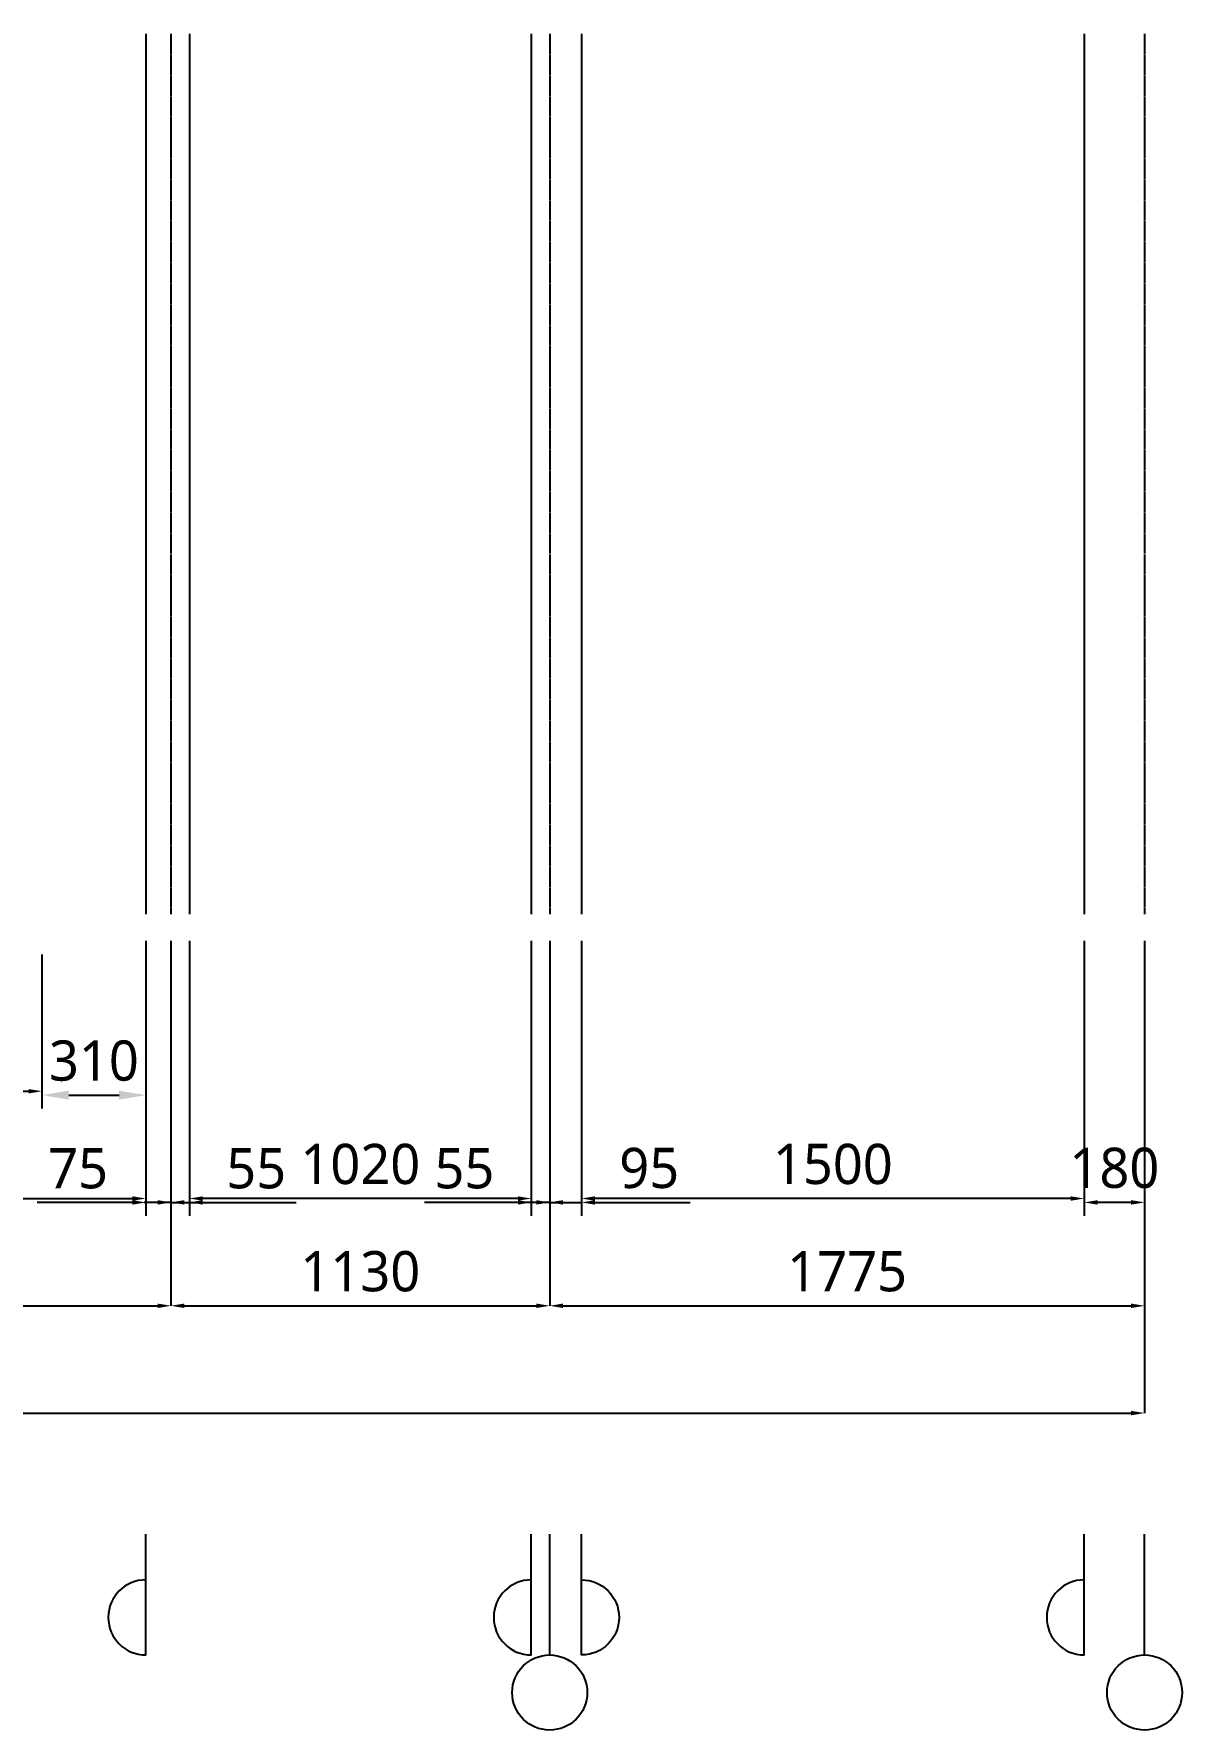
# Model space of a CAD drawing. Extents: x -137 to 14337, y 20899 to 40513.
# Drawn here: x 7458 to 10884, y 20899 to 25959 of the extents above; entities that cross this region are included whole.
import ezdxf

# ---------------------------------------------------------------- set-up
doc = ezdxf.new("R2010")
doc.units = 0
doc.header["$MEASUREMENT"] = 0
doc.linetypes.add('UP-LT-1', pattern=[62, 60, -1, 0, -1])
for name, color, linetype in [('54B_A-CEN', 1, 'UP-LT-1'), ('54B_A-MC', 171, 'Continuous'), ('54B_AA-AXIS-BUBL', 7, 'Continuous'), ('54B_AA-XXXX-DIMS', 7, 'Continuous'), ('54B_DIM', 7, 'Continuous')]:
    doc.layers.add(name, color=color, linetype=linetype)
doc.styles.add('UP-A31-REDRAW', font='malgun.ttf')
doc.dimstyles.new('ISO-25', dxfattribs={"dimtxt": 2.5, "dimasz": 2.5, "dimexe": 1.25, "dimexo": 0.625, "dimtad": 1, "dimdsep": 46, "dimtxsty": 'Standard', "dimcen": 2.5, "dimadec": 0, "dimazin": 0, "dimtfac": 1, "dimtmove": 0, "dimatfit": 3, "dimfxl": 1, "dimarcsym": 0})

# ---------------------------------------------------------------- blocks, each defined once
blk = doc.blocks.new('*D24')
at = {"layer": '54B_DIM', "color": 7, "lineweight": -2, "transparency": 16777216}
for p, q in [((5931.5, 23252.8), (5931.5, 22164.5)), ((7866.5, 23252.8), (7866.5, 22164.5)), ((5971.5, 22164.5), (7826.5, 22164.5))]:
    blk.add_line(p, q, dxfattribs=at)
at = {"layer": '54B_DIM', "color": 7, "transparency": 16777216}
for points in [[(5971.5, 22171.1), (5971.5, 22157.8), (5931.5, 22164.5)], [(7826.5, 22171.1), (7826.5, 22157.8), (7866.5, 22164.5)]]:
    blk.add_solid(points, dxfattribs=at)
at = {"layer": 'Defpoints', "color": 0, "transparency": 16777216}
for p in [(5931.5, 23332.8, 0), (7866.5, 23332.8), (7866.5, 22164.5)]:
    blk.add_point(p, dxfattribs=at)
at = {"layer": '54B_DIM', "color": 3, "transparency": 16777216, "insert": (6899, 22266.8), "char_height": 120, "attachment_point": 5, "style": 'UP-A31-REDRAW'}
blk.add_mtext('1935', dxfattribs=at)
blk = doc.blocks.new('*D25')
at = {"layer": '54B_DIM', "color": 7, "lineweight": -2, "transparency": 16777216}
for p, q in [((7866.5, 23252.8), (7866.5, 22164.5)), ((8996.5, 23252.8), (8996.5, 22164.5)), ((7906.5, 22164.5), (8956.5, 22164.5))]:
    blk.add_line(p, q, dxfattribs=at)
at = {"layer": '54B_DIM', "color": 7, "transparency": 16777216}
for points in [[(7906.5, 22171.1), (7906.5, 22157.8), (7866.5, 22164.5)], [(8956.5, 22171.1), (8956.5, 22157.8), (8996.5, 22164.5)]]:
    blk.add_solid(points, dxfattribs=at)
at = {"layer": 'Defpoints', "color": 0, "transparency": 16777216}
for p in [(7866.5, 23332.8), (8996.5, 23332.8), (8996.5, 22164.5)]:
    blk.add_point(p, dxfattribs=at)
at = {"layer": '54B_DIM', "color": 3, "transparency": 16777216, "insert": (8431.5, 22266.8), "char_height": 120, "attachment_point": 5, "style": 'UP-A31-REDRAW'}
blk.add_mtext('1130', dxfattribs=at)
blk = doc.blocks.new('*D26')
at = {"layer": '54B_DIM', "color": 7, "lineweight": -2, "transparency": 16777216}
for p, q in [((8996.5, 23252.8), (8996.5, 22164.5)), ((10771.5, 23252.8), (10771.5, 22164.5)), ((9036.5, 22164.5), (10731.5, 22164.5))]:
    blk.add_line(p, q, dxfattribs=at)
at = {"layer": '54B_DIM', "color": 7, "transparency": 16777216}
for points in [[(9036.5, 22171.1), (9036.5, 22157.8), (8996.5, 22164.5)], [(10731.5, 22171.1), (10731.5, 22157.8), (10771.5, 22164.5)]]:
    blk.add_solid(points, dxfattribs=at)
at = {"layer": 'Defpoints', "color": 0, "transparency": 16777216}
for p in [(8996.5, 23332.8), (10771.5, 23332.8), (10771.5, 22164.5)]:
    blk.add_point(p, dxfattribs=at)
at = {"layer": '54B_DIM', "color": 3, "transparency": 16777216, "insert": (9884, 22266.8), "char_height": 120, "attachment_point": 5, "style": 'UP-A31-REDRAW'}
blk.add_mtext('1775', dxfattribs=at)
blk = doc.blocks.new('*D27')
at = {"layer": '54B_DIM', "color": 7, "lineweight": -2, "transparency": 16777216}
for p, q in [((3431.5, 23252.8), (3431.5, 21844.5)), ((10771.5, 23252.8), (10771.5, 21844.5)), ((3471.5, 21844.5), (10731.5, 21844.5))]:
    blk.add_line(p, q, dxfattribs=at)
at = {"layer": '54B_DIM', "color": 7, "transparency": 16777216}
for points in [[(3471.5, 21851.1), (3471.5, 21837.8), (3431.5, 21844.5)], [(10731.5, 21851.1), (10731.5, 21837.8), (10771.5, 21844.5)]]:
    blk.add_solid(points, dxfattribs=at)
at = {"layer": 'Defpoints', "color": 0, "transparency": 16777216}
for p in [(3431.5, 23332.8), (10771.5, 23332.8), (10771.5, 21844.5)]:
    blk.add_point(p, dxfattribs=at)
at = {"layer": '54B_DIM', "color": 3, "transparency": 16777216, "insert": (7101.5, 21946.5), "char_height": 120, "attachment_point": 5, "style": 'UP-A31-REDRAW'}
blk.add_mtext('7340', dxfattribs=at)
blk = doc.blocks.new('*D29')
at = {"layer": '54B_AA-XXXX-DIMS', "color": 0, "lineweight": -2, "transparency": 16777216}
for p, q in [((6431.5, 23212.8), (6431.5, 22764.5)), ((7481.5, 23212.8), (7481.5, 22764.5)), ((6471.5, 22804.5), (7441.5, 22804.5))]:
    blk.add_line(p, q, dxfattribs=at)
at = {"layer": '54B_AA-XXXX-DIMS', "color": 0, "transparency": 16777216}
for points in [[(6471.5, 22811.1), (6471.5, 22797.8), (6431.5, 22804.5)], [(7441.5, 22811.1), (7441.5, 22797.8), (7481.5, 22804.5)]]:
    blk.add_solid(points, dxfattribs=at)
at = {"layer": 'Defpoints', "color": 0, "transparency": 16777216}
for p in [(6431.5, 23332.8), (7481.5, 23332.8), (7481.5, 22804.5)]:
    blk.add_point(p, dxfattribs=at)
at = {"layer": '54B_AA-XXXX-DIMS', "color": 3, "transparency": 16777216, "insert": (6956.5, 22906.8), "char_height": 120, "attachment_point": 5, "style": 'UP-A31-REDRAW'}
blk.add_mtext('1050', dxfattribs=at)
blk = doc.blocks.new('*D30')
at = {"layer": '54B_AA-XXXX-DIMS', "color": 0, "lineweight": -2, "transparency": 16777216}
for p, q in [((7481.5, 23212.8), (7481.5, 22752.9)), ((7791.5, 23212.8), (7791.5, 22752.9)), ((7561.5, 22792.9), (7711.5, 22792.9))]:
    blk.add_line(p, q, dxfattribs=at)
at = {"layer": '54B_AA-XXXX-DIMS', "color": 0, "transparency": 16777216}
for points in [[(7561.5, 22806.2), (7561.5, 22779.6), (7481.5, 22792.9)], [(7711.5, 22806.2), (7711.5, 22779.6), (7791.5, 22792.9)]]:
    blk.add_solid(points, dxfattribs=at)
at = {"layer": 'Defpoints', "color": 0, "transparency": 16777216}
for p in [(7481.5, 23332.8), (7791.5, 23332.8), (7791.5, 22792.9)]:
    blk.add_point(p, dxfattribs=at)
at = {"layer": '54B_AA-XXXX-DIMS', "color": 3, "transparency": 16777216, "insert": (7636.5, 22895.2), "char_height": 120, "attachment_point": 5, "style": 'UP-A31-REDRAW'}
blk.add_mtext('310', dxfattribs=at)
blk = doc.blocks.new('*D44')
at = {"layer": '54B_DIM', "color": 7, "lineweight": -2, "transparency": 16777216}
for p, q in [((10591.5, 23252.8), (10591.5, 22432.9)), ((10771.5, 23252.8), (10771.5, 22432.9)), ((10731.5, 22472.9), (10631.5, 22472.9))]:
    blk.add_line(p, q, dxfattribs=at)
at = {"layer": '54B_DIM', "color": 7, "transparency": 16777216}
for points in [[(10631.5, 22479.6), (10631.5, 22466.2), (10591.5, 22472.9)], [(10731.5, 22479.6), (10731.5, 22466.2), (10771.5, 22472.9)]]:
    blk.add_solid(points, dxfattribs=at)
at = {"layer": 'Defpoints', "color": 0, "transparency": 16777216}
for p in [(10591.5, 23332.8), (10771.5, 23332.8), (10591.5, 22472.9)]:
    blk.add_point(p, dxfattribs=at)
at = {"layer": '54B_DIM', "color": 3, "transparency": 16777216, "insert": (10681.5, 22575.2), "char_height": 120, "attachment_point": 5, "style": 'UP-A31-REDRAW'}
blk.add_mtext('180', dxfattribs=at)
blk = doc.blocks.new('*D45')
at = {"layer": '54B_AA-XXXX-DIMS', "color": 0, "lineweight": -2, "transparency": 16777216}
for p, q in [((9091.5, 23252.8), (9091.5, 22444.5)), ((10591.5, 23252.8), (10591.5, 22444.5)), ((10551.5, 22484.5), (9131.5, 22484.5))]:
    blk.add_line(p, q, dxfattribs=at)
at = {"layer": '54B_AA-XXXX-DIMS', "color": 0, "transparency": 16777216}
for points in [[(9131.5, 22491.1), (9131.5, 22477.8), (9091.5, 22484.5)], [(10551.5, 22491.1), (10551.5, 22477.8), (10591.5, 22484.5)]]:
    blk.add_solid(points, dxfattribs=at)
at = {"layer": 'Defpoints', "color": 0, "transparency": 16777216}
for p in [(9091.5, 23332.8), (10591.5, 23332.8), (9091.5, 22484.5)]:
    blk.add_point(p, dxfattribs=at)
at = {"layer": '54B_AA-XXXX-DIMS', "color": 3, "transparency": 16777216, "insert": (9841.5, 22586.8), "char_height": 120, "attachment_point": 5, "style": 'UP-A31-REDRAW'}
blk.add_mtext('1500', dxfattribs=at)
blk = doc.blocks.new('*D46')
at = {"layer": '54B_DIM', "color": 7, "lineweight": -2, "transparency": 16777216}
for p, q in [((8996.5, 23252.8), (8996.5, 22432.9)), ((9091.5, 23252.8), (9091.5, 22432.9)), ((8956.5, 22472.9), (8916.5, 22472.9)), ((8996.5, 22472.9), (9091.5, 22472.9)), ((9131.5, 22472.9), (9415.6, 22472.9))]:
    blk.add_line(p, q, dxfattribs=at)
at = {"layer": '54B_DIM', "color": 7, "transparency": 16777216}
for points in [[(8956.5, 22479.6), (8956.5, 22466.2), (8996.5, 22472.9)], [(9131.5, 22479.6), (9131.5, 22466.2), (9091.5, 22472.9)]]:
    blk.add_solid(points, dxfattribs=at)
at = {"layer": 'Defpoints', "color": 0, "transparency": 16777216}
for p in [(8996.5, 23332.8), (9091.5, 23332.8), (9091.5, 22472.9)]:
    blk.add_point(p, dxfattribs=at)
at = {"layer": '54B_DIM', "color": 3, "transparency": 16777216, "insert": (9293.6, 22574.9), "char_height": 120, "attachment_point": 5, "style": 'UP-A31-REDRAW'}
blk.add_mtext('95', dxfattribs=at)
blk = doc.blocks.new('*D47')
at = {"layer": '54B_DIM', "color": 7, "lineweight": -2, "transparency": 16777216}
for p, q in [((8941.5, 23252.8), (8941.5, 22432.9)), ((8996.5, 23252.8), (8996.5, 22432.9)), ((8901.5, 22472.9), (8622.9, 22472.9)), ((8996.5, 22472.9), (8941.5, 22472.9)), ((9036.5, 22472.9), (9076.5, 22472.9))]:
    blk.add_line(p, q, dxfattribs=at)
at = {"layer": '54B_DIM', "color": 7, "transparency": 16777216}
for points in [[(8901.5, 22479.6), (8901.5, 22466.2), (8941.5, 22472.9)], [(9036.5, 22479.6), (9036.5, 22466.2), (8996.5, 22472.9)]]:
    blk.add_solid(points, dxfattribs=at)
at = {"layer": 'Defpoints', "color": 0, "transparency": 16777216}
for p in [(8941.5, 23332.8), (8996.5, 23332.8), (8941.5, 22472.9)]:
    blk.add_point(p, dxfattribs=at)
at = {"layer": '54B_DIM', "color": 3, "transparency": 16777216, "insert": (8742.2, 22573.9), "char_height": 120, "attachment_point": 5, "style": 'UP-A31-REDRAW'}
blk.add_mtext('55', dxfattribs=at)
blk = doc.blocks.new('*D48')
at = {"layer": '54B_AA-XXXX-DIMS', "color": 0, "lineweight": -2, "transparency": 16777216}
for p, q in [((7921.5, 23252.8), (7921.5, 22444.5)), ((8941.5, 23252.8), (8941.5, 22444.5)), ((8901.5, 22484.5), (7961.5, 22484.5))]:
    blk.add_line(p, q, dxfattribs=at)
at = {"layer": '54B_AA-XXXX-DIMS', "color": 0, "transparency": 16777216}
for points in [[(7961.5, 22491.1), (7961.5, 22477.8), (7921.5, 22484.5)], [(8901.5, 22491.1), (8901.5, 22477.8), (8941.5, 22484.5)]]:
    blk.add_solid(points, dxfattribs=at)
at = {"layer": 'Defpoints', "color": 0, "transparency": 16777216}
for p in [(7921.5, 23332.8), (8941.5, 23332.8), (7921.5, 22484.5)]:
    blk.add_point(p, dxfattribs=at)
at = {"layer": '54B_AA-XXXX-DIMS', "color": 3, "transparency": 16777216, "insert": (8431.5, 22586.8), "char_height": 120, "attachment_point": 5, "style": 'UP-A31-REDRAW'}
blk.add_mtext('1020', dxfattribs=at)
blk = doc.blocks.new('*D49')
at = {"layer": '54B_DIM', "color": 7, "lineweight": -2, "transparency": 16777216}
for p, q in [((7866.5, 23252.8), (7866.5, 22432.9)), ((7921.5, 23252.8), (7921.5, 22432.9)), ((7826.5, 22472.9), (7786.5, 22472.9)), ((7866.5, 22472.9), (7921.5, 22472.9)), ((7961.5, 22472.9), (8240.2, 22472.9))]:
    blk.add_line(p, q, dxfattribs=at)
at = {"layer": '54B_DIM', "color": 7, "transparency": 16777216}
for points in [[(7826.5, 22479.6), (7826.5, 22466.2), (7866.5, 22472.9)], [(7961.5, 22479.6), (7961.5, 22466.2), (7921.5, 22472.9)]]:
    blk.add_solid(points, dxfattribs=at)
at = {"layer": 'Defpoints', "color": 0, "transparency": 16777216}
for p in [(7866.5, 23332.8), (7921.5, 23332.8), (7921.5, 22472.9)]:
    blk.add_point(p, dxfattribs=at)
at = {"layer": '54B_DIM', "color": 3, "transparency": 16777216, "insert": (8120.8, 22573.9), "char_height": 120, "attachment_point": 5, "style": 'UP-A31-REDRAW'}
blk.add_mtext('55', dxfattribs=at)
blk = doc.blocks.new('*D50')
at = {"layer": '54B_DIM', "color": 7, "lineweight": -2, "transparency": 16777216}
for p, q in [((7791.5, 23252.8), (7791.5, 22432.9)), ((7866.5, 23252.8), (7866.5, 22432.9)), ((7751.5, 22472.9), (7467, 22472.9)), ((7866.5, 22472.9), (7791.5, 22472.9)), ((7906.5, 22472.9), (7946.5, 22472.9))]:
    blk.add_line(p, q, dxfattribs=at)
at = {"layer": '54B_DIM', "color": 7, "transparency": 16777216}
for points in [[(7751.5, 22479.6), (7751.5, 22466.2), (7791.5, 22472.9)], [(7906.5, 22479.6), (7906.5, 22466.2), (7866.5, 22472.9)]]:
    blk.add_solid(points, dxfattribs=at)
at = {"layer": 'Defpoints', "color": 0, "transparency": 16777216}
for p in [(7791.5, 23332.8), (7866.5, 23332.8), (7791.5, 22472.9)]:
    blk.add_point(p, dxfattribs=at)
at = {"layer": '54B_DIM', "color": 3, "transparency": 16777216, "insert": (7589.3, 22573.9), "char_height": 120, "attachment_point": 5, "style": 'UP-A31-REDRAW'}
blk.add_mtext('75', dxfattribs=at)
blk = doc.blocks.new('*D51')
at = {"layer": '54B_AA-XXXX-DIMS', "color": 0, "lineweight": -2, "transparency": 16777216}
for p, q in [((6431.5, 23252.8), (6431.5, 22444.5)), ((7791.5, 23252.8), (7791.5, 22444.5)), ((6471.5, 22484.5), (7751.5, 22484.5))]:
    blk.add_line(p, q, dxfattribs=at)
at = {"layer": '54B_AA-XXXX-DIMS', "color": 0, "transparency": 16777216}
for points in [[(6471.5, 22491.1), (6471.5, 22477.8), (6431.5, 22484.5)], [(7751.5, 22491.1), (7751.5, 22477.8), (7791.5, 22484.5)]]:
    blk.add_solid(points, dxfattribs=at)
at = {"layer": 'Defpoints', "color": 0, "transparency": 16777216}
for p in [(6431.5, 23332.8), (7791.5, 23332.8), (7791.5, 22484.5)]:
    blk.add_point(p, dxfattribs=at)
at = {"layer": '54B_AA-XXXX-DIMS', "color": 3, "transparency": 16777216, "insert": (7111.5, 22586.8), "char_height": 120, "attachment_point": 5, "style": 'UP-A31-REDRAW'}
blk.add_mtext('1360', dxfattribs=at)

msp = doc.modelspace()

# ---------------------------------------------------------------- linework, layer by layer
at = {"layer": '54B_A-CEN'}
for p, q in [((7866.5, 25958.5), (7866.5, 23332.8)), ((8996.5, 25958.5), (8996.5, 23332.8)), ((10771.5, 25958.5), (10771.5, 23332.8))]:
    msp.add_line(p, q, dxfattribs=at)
at = {"layer": '54B_A-MC'}
for p, q in [((7791.5, 25958.5), (7791.5, 23332.8)), ((7921.5, 25958.5), (7921.5, 23332.8)), ((8941.5, 25958.5), (8941.5, 23332.8)), ((9091.5, 25958.5), (9091.5, 23332.8)), ((10591.5, 25958.5), (10591.5, 23332.8))]:
    msp.add_line(p, q, dxfattribs=at)
at = {"layer": '54B_AA-AXIS-BUBL'}
for p, q in [((8996.5, 21122.8), (8996.5, 21482.8)), ((10771.5, 21122.8), (10771.5, 21482.8))]:
    msp.add_line(p, q, dxfattribs=at)
at = {"layer": '54B_AA-AXIS-BUBL', "elevation": 0}
for points in [[(7791.5, 21346.8, 1), (7791.5, 21122.8), (7791.5, 21482.8)], [(8941.5, 21346.8, 1), (8941.5, 21122.8), (8941.5, 21482.8)]]:
    msp.add_lwpolyline(points, format="xyb", dxfattribs=at)
at = {"layer": '54B_AA-AXIS-BUBL'}
for points in [[(9091.5, 21346.8, -1), (9091.5, 21122.8), (9091.5, 21482.8)], [(10591.5, 21346.8, 1), (10591.5, 21122.8), (10591.5, 21482.8)]]:
    msp.add_lwpolyline(points, format="xyb", dxfattribs=at)
for centre in [(8996.5, 21010.8), (10771.5, 21010.8)]:
    msp.add_circle(centre, 112, dxfattribs=at)

# ---------------------------------------------------------------- dimensions: what is measured, and where the dimension line sits
at = {"layer": '54B_AA-XXXX-DIMS'}
for base, p1, p2, override, picture, middle in [((7481.5, 22804.5), (6431.5, 23332.8), (7481.5, 23332.8), {"dimscale": 40, "dimtxt": 3, "dimasz": 1, "dimexe": 1, "dimexo": 3, "dimgap": 1, "dimdec": 0, "dimlfac": 1, "dimtxsty": 'UP-A31-REDRAW', "dimclrd": 0, "dimclre": 0, "dimclrt": 3}, '*D29', (6956.5, 22804.5)), ((7791.5, 22484.5), (6431.5, 23332.8), (7791.5, 23332.8), {"dimscale": 40, "dimtxt": 3, "dimasz": 1, "dimexe": 1, "dimexo": 2, "dimgap": 1, "dimdec": 0, "dimlfac": 1, "dimtxsty": 'UP-A31-REDRAW', "dimclrd": 0, "dimclre": 0, "dimclrt": 3}, '*D51', (7111.5, 22484.5)), ((7791.5, 22792.9), (7481.5, 23332.8), (7791.5, 23332.8), {"dimscale": 40, "dimtxt": 3, "dimasz": 2, "dimexe": 1, "dimexo": 3, "dimgap": 1, "dimdec": 0, "dimlfac": 1, "dimtxsty": 'UP-A31-REDRAW', "dimclrd": 0, "dimclre": 0, "dimclrt": 3}, '*D30', (7636.5, 22792.9)), ((7921.5, 22484.5), (8941.5, 23332.8), (7921.5, 23332.8), {"dimscale": 40, "dimtxt": 3, "dimasz": 1, "dimexe": 1, "dimexo": 2, "dimgap": 1, "dimdec": 0, "dimlfac": 1, "dimtxsty": 'UP-A31-REDRAW', "dimclrd": 0, "dimclre": 0, "dimclrt": 3}, '*D48', (8431.5, 22484.5)), ((9091.5, 22484.5), (10591.5, 23332.8), (9091.5, 23332.8), {"dimscale": 40, "dimtxt": 3, "dimasz": 1, "dimexe": 1, "dimexo": 2, "dimgap": 1, "dimdec": 0, "dimlfac": 1, "dimtxsty": 'UP-A31-REDRAW', "dimclrd": 0, "dimclre": 0, "dimclrt": 3}, '*D45', (9841.5, 22484.5))]:
    dim = msp.add_linear_dim(base=base, p1=p1, p2=p2, angle=180, dimstyle='ISO-25', override=override, dxfattribs=at)
    dim.commit()
    dim.dimension.update_dxf_attribs({"geometry": picture, "text_midpoint": middle, "dimtype": 128})
at = {"layer": '54B_DIM'}
for base, p1, p2, override, picture, middle in [((10771.5, 21844.5), (3431.5, 23332.8), (10771.5, 23332.8), {"dimscale": 40, "dimtxt": 3, "dimasz": 1, "dimexe": 0, "dimexo": 2, "dimgap": 1, "dimdec": 0, "dimlfac": 1, "dimtxsty": 'UP-A31-REDRAW', "dimclrd": 7, "dimclre": 7, "dimclrt": 3}, '*D27', (7101.5, 21844.5)), ((7866.5, 22164.5), (5931.5, 23332.8, 0), (7866.5, 23332.8), {"dimscale": 40, "dimtxt": 3, "dimasz": 1, "dimexe": 0, "dimexo": 2, "dimgap": 1, "dimdec": 0, "dimlfac": 1, "dimtxsty": 'UP-A31-REDRAW', "dimclrd": 7, "dimclre": 7, "dimclrt": 3}, '*D24', (6899, 22164.5)), ((7791.5, 22472.9), (7866.5, 23332.8), (7791.5, 23332.8), {"dimscale": 40, "dimtxt": 3, "dimasz": 1, "dimexe": 1, "dimexo": 2, "dimgap": 1, "dimdec": 0, "dimlfac": 1, "dimtxsty": 'UP-A31-REDRAW', "dimclrd": 7, "dimclre": 7, "dimclrt": 3}, '*D50', (7589.3, 22472.9)), ((8996.5, 22164.5), (7866.5, 23332.8), (8996.5, 23332.8), {"dimscale": 40, "dimtxt": 3, "dimasz": 1, "dimexe": 0, "dimexo": 2, "dimgap": 1, "dimdec": 0, "dimlfac": 1, "dimtxsty": 'UP-A31-REDRAW', "dimclrd": 7, "dimclre": 7, "dimclrt": 3}, '*D25', (8431.5, 22164.5)), ((8941.5, 22472.9), (8996.5, 23332.8), (8941.5, 23332.8), {"dimscale": 40, "dimtxt": 3, "dimasz": 1, "dimexe": 1, "dimexo": 2, "dimgap": 1, "dimdec": 0, "dimlfac": 1, "dimtxsty": 'UP-A31-REDRAW', "dimclrd": 7, "dimclre": 7, "dimclrt": 3}, '*D47', (8742.2, 22472.9)), ((10771.5, 22164.5), (8996.5, 23332.8), (10771.5, 23332.8), {"dimscale": 40, "dimtxt": 3, "dimasz": 1, "dimexe": 0, "dimexo": 2, "dimgap": 1, "dimdec": 0, "dimlfac": 1, "dimtxsty": 'UP-A31-REDRAW', "dimclrd": 7, "dimclre": 7, "dimclrt": 3}, '*D26', (9884, 22164.5)), ((10591.5, 22472.9), (10771.5, 23332.8), (10591.5, 23332.8), {"dimscale": 40, "dimtxt": 3, "dimasz": 1, "dimexe": 1, "dimexo": 2, "dimgap": 1, "dimdec": 0, "dimlfac": 1, "dimtxsty": 'UP-A31-REDRAW', "dimclrd": 7, "dimclre": 7, "dimclrt": 3}, '*D44', (10681.5, 22472.9))]:
    dim = msp.add_linear_dim(base=base, p1=p1, p2=p2, angle=180, dimstyle='ISO-25', override=override, dxfattribs=at)
    dim.commit()
    dim.dimension.update_dxf_attribs({"geometry": picture, "text_midpoint": middle, "dimtype": 128})
for base, p1, p2, picture, middle in [((7921.5, 22472.9), (7866.5, 23332.8), (7921.5, 23332.8), '*D49', (8120.8, 22472.9)), ((9091.5, 22472.9), (8996.5, 23332.8), (9091.5, 23332.8), '*D46', (9293.6, 22472.9))]:
    dim = msp.add_linear_dim(base=base, p1=p1, p2=p2, dimstyle='ISO-25', override={"dimscale": 40, "dimtxt": 3, "dimasz": 1, "dimexe": 1, "dimexo": 2, "dimgap": 1, "dimdec": 0, "dimlfac": 1, "dimtxsty": 'UP-A31-REDRAW', "dimclrd": 7, "dimclre": 7, "dimclrt": 3}, dxfattribs=at)
    dim.commit()
    dim.dimension.update_dxf_attribs({"geometry": picture, "text_midpoint": middle, "dimtype": 128})

doc.saveas('drawing.dxf')
